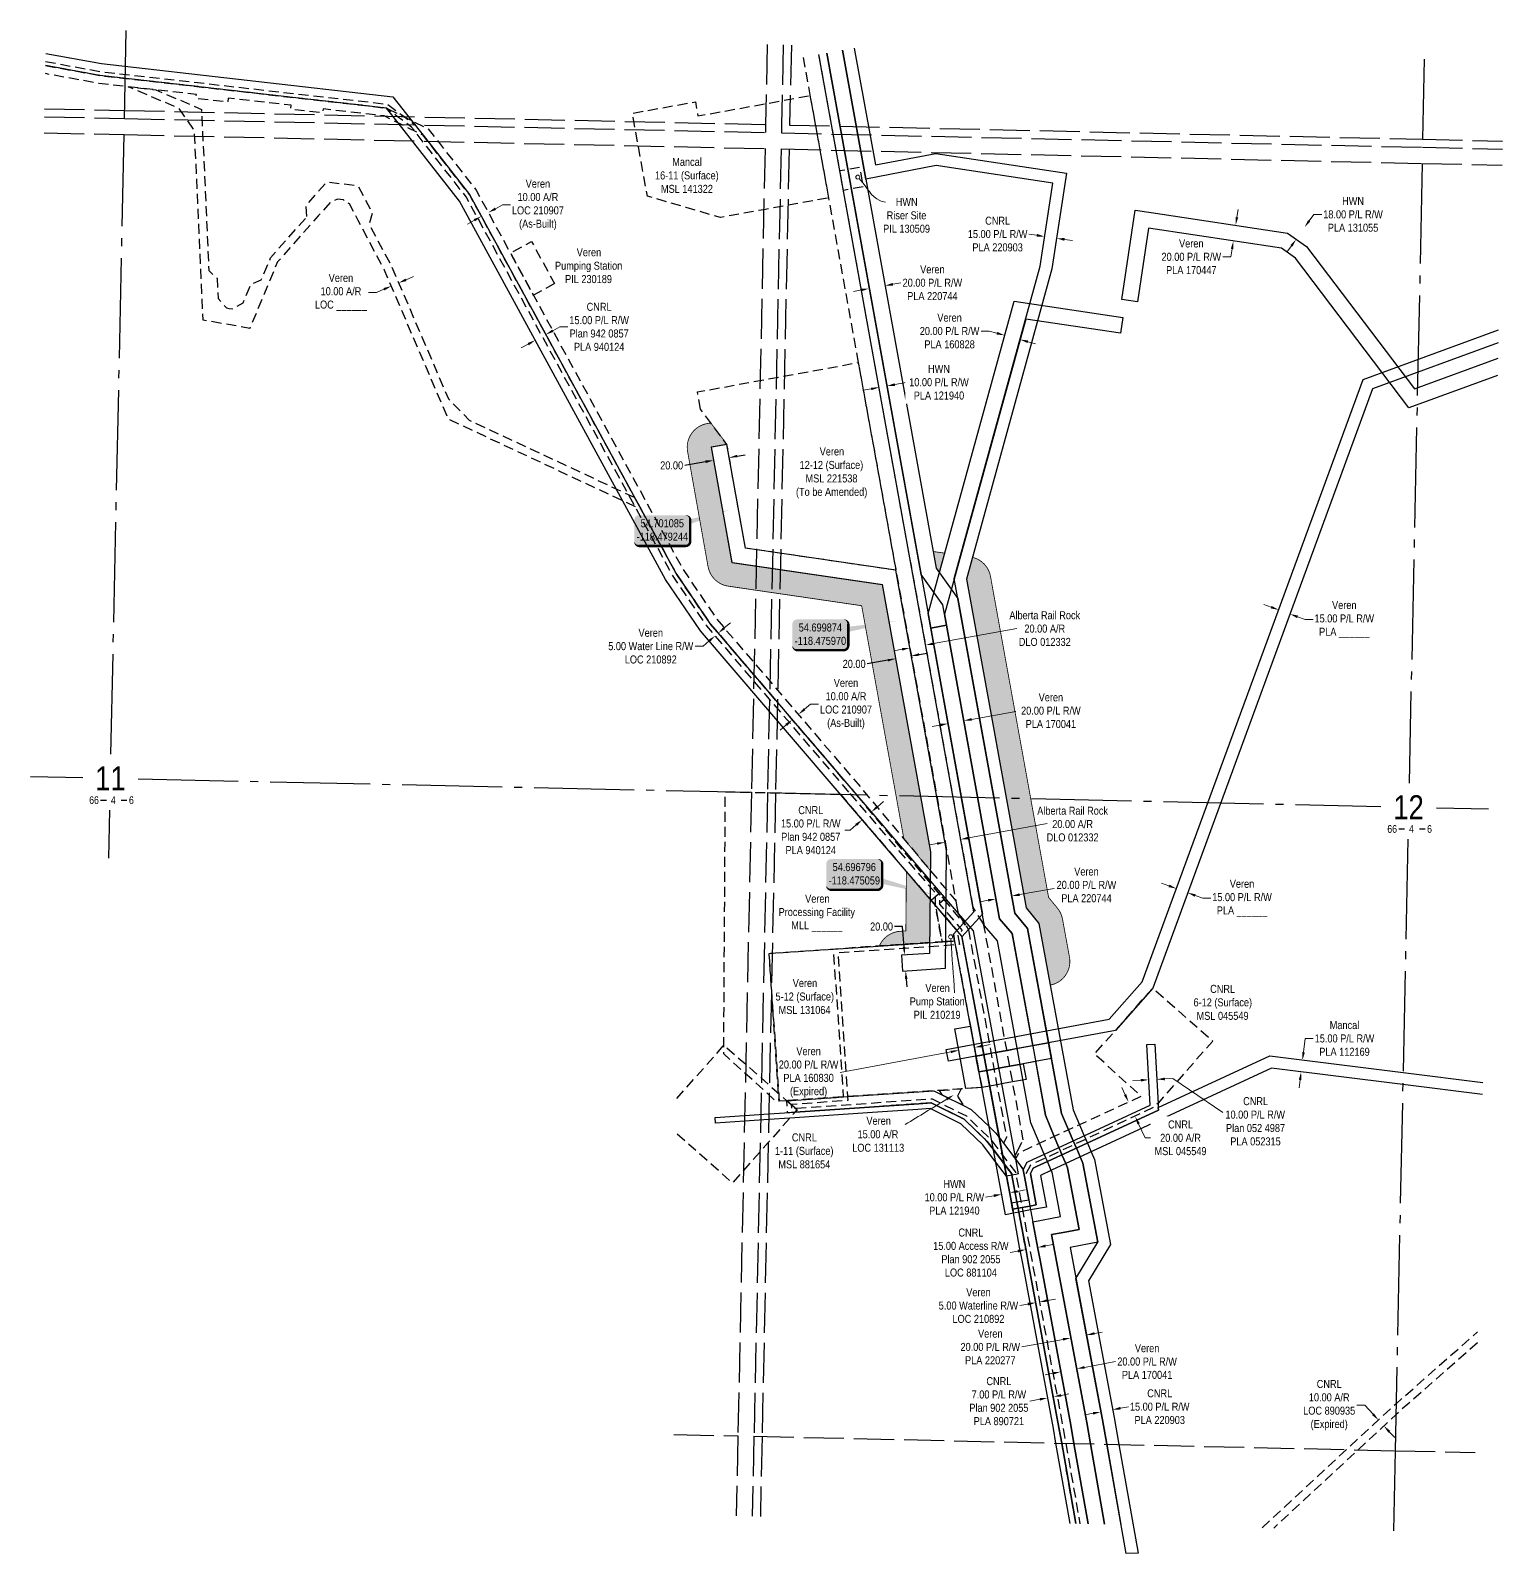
# Model space of a CAD drawing. Extents: x 403018 to 417191, y 6033193 to 6042673.
# Drawn here: x 415351 to 417191, y 6033498 to 6035400 of the extents above; entities that cross this region are included whole.
import ezdxf
from ezdxf.enums import TextEntityAlignment as Align

# ---------------------------------------------------------------- set-up
doc = ezdxf.new("R2010")
doc.units = 0
doc.header["$LTSCALE"] = 5
for name, pattern in [('foc-ACCESSROAD', [3.75, 2.5, -1.25]), ('foc-QUARTERLINE', [33, 25, -3, 2, -3]), ('foc-TIELINE', [1.875, 1.25, -0.625]), ('foc-UNSURVEYED', [12.5, 10, -2.5])]:
    doc.linetypes.add(name, pattern=pattern)
for name, color, linetype in [('10', 1, 'Continuous'), ('9', 3, 'Continuous'), ('C-AR', 13, 'foc-ACCESSROAD'), ('C-RW', 13, 'Continuous'), ('C-WS', 13, 'foc-ACCESSROAD'), ('DETAIL-T', 7, 'Continuous'), ('F-AR', 190, 'foc-ACCESSROAD'), ('F-RW', 190, 'Continuous'), ('F-WS', 190, 'foc-ACCESSROAD'), ('L-QSEC', 8, 'foc-QUARTERLINE'), ('L-SECLBL', 7, 'Continuous'), ('L-USEC', 7, 'foc-UNSURVEYED'), ('P-PROPOSED', 10, 'Continuous'), ('P-TXT', 4, 'Continuous')]:
    doc.layers.add(name, color=color, linetype=linetype)
for name, color, linetype, lineweight in [('C-AR-T', 13, 'Continuous', 9), ('C-RW-T', 13, 'Continuous', 9), ('C-WS-T', 13, 'Continuous', 9), ('F-AR-T', 190, 'Continuous', 9), ('F-RW-T', 190, 'Continuous', 9), ('F-WS-T', 190, 'Continuous', 9)]:
    doc.layers.add(name, color=color, linetype=linetype, lineweight=lineweight)
doc.layers.add('P-BUFFER-FNC-H', color=7, linetype='foc-TIELINE', true_color=0xb8b800, transparency=0.6)
doc.layers.add('P-BUFFER-YELLOW', color=7, linetype='foc-TIELINE', true_color=0xffcf3d)
doc.styles.add('80', font='ARIALN.TTF', dxfattribs={"height": 10})
doc.styles.add('80CG', font='ARIALN.TTF', dxfattribs={"height": 10})
doc.styles.add('80L', font='ARIALN.TTF', dxfattribs={"height": 10})
doc.styles.add('SIMPLEX', font='ARIALN.TTF')

# ---------------------------------------------------------------- blocks, each defined once
blk = doc.blocks.new('L-SECLBL')
at = {"layer": '9', "color": 7}
for p, q in [((-5.1, -27.8), (-12.3, -27.8)), ((20.7, -27.8), (13.5, -27.8))]:
    blk.add_line(p, q, dxfattribs=at)
at = {"layer": '10', "color": 2, "style": 'SIMPLEX'}
blk.add_attdef('SEC', text='', height=30, dxfattribs=at).set_placement((0, 0), align=Align.MIDDLE)
at = {"layer": '10', "color": 5, "style": '80L'}
blk.add_attdef('TWP', text='', height=9.5, dxfattribs=at).set_placement((-14.4, -27.4), align=Align.MIDDLE_RIGHT)
blk.add_attdef('RGE', text='', height=9.5, dxfattribs=at).set_placement((3.6, -27.4), align=Align.MIDDLE_CENTER)
blk.add_attdef('MER', text='', height=9.5, dxfattribs=at).set_placement((23.2, -27.4), align=Align.MIDDLE_LEFT)
blk = doc.blocks.new('_DotBlank')
at = {"color": 0, "linetype": 'ByBlock', "lineweight": -2}
blk.add_line((-0.5, 0), (-1, 0), dxfattribs=at)
blk.add_circle((0, 0), 0.5, dxfattribs=at)
blk = doc.blocks.new('*U475')
h = blk.add_hatch(color=254)
edge = h.paths.add_edge_path()
edge.add_line((-29, -20), (29, -20))
edge.add_arc((29, -14), 6, 270, 360)
edge.add_line((35, -14), (35, 12.5))
edge.add_arc((29, 12.5), 6, 0, 90)
edge.add_line((29, 18.5), (-29, 18.5))
edge.add_arc((-29, 12.5), 6, 90, 180)
edge.add_line((-35, 12.5), (-35, -14))
edge.add_arc((-29, -14), 6, 180, 270)
at = {"color": 1, "flags": 128}
blk.add_lwpolyline([(-29, -20, 3, 3, 0), (29, -20, 3, 3, 0.414214), (35, -14, 3, 3, 0), (35, 12.5, 3, 0, 0.414214), (29, 18.5, 0, 0, 0), (-29, 18.5, 0, 0, 0.414214), (-35, 12.5, 0, 0, 0), (-35, -14, 0, 3, 0.414214)], format="xyseb", close=True, dxfattribs=at)
blk.add_lwpolyline([(85.1, 25.6, 0, 10, 0), (0, 0, 5, 5, 0)], format="xyseb", dxfattribs=at)
at = {"color": 1, "style": '80'}
blk.add_attdef('ENTER_TEXT_001', (-36, -5), '', height=10, dxfattribs=at)
blk = doc.blocks.new('*U476')
h = blk.add_hatch(color=254)
edge = h.paths.add_edge_path()
edge.add_line((-29, -20), (29, -20))
edge.add_arc((29, -14), 6, 270, 360)
edge.add_line((35, -14), (35, 12.5))
edge.add_arc((29, 12.5), 6, 0, 90)
edge.add_line((29, 18.5), (-29, 18.5))
edge.add_arc((-29, 12.5), 6, 90, 180)
edge.add_line((-35, 12.5), (-35, -14))
edge.add_arc((-29, -14), 6, 180, 270)
at = {"color": 1, "flags": 128}
blk.add_lwpolyline([(-29, -20, 3, 3, 0), (29, -20, 3, 3, 0.414214), (35, -14, 3, 3, 0), (35, 12.5, 3, 0, 0.414214), (29, 18.5, 0, 0, 0), (-29, 18.5, 0, 0, 0.414214), (-35, 12.5, 0, 0, 0), (-35, -14, 0, 3, 0.414214)], format="xyseb", close=True, dxfattribs=at)
blk.add_lwpolyline([(95.7, 16.7, 0, 10, 0), (0, 0, 5, 5, 0)], format="xyseb", dxfattribs=at)
at = {"color": 1, "style": '80'}
blk.add_attdef('ENTER_TEXT_001', (-36, -5), '', height=10, dxfattribs=at)
blk = doc.blocks.new('*U477')
h = blk.add_hatch(color=254)
edge = h.paths.add_edge_path()
edge.add_line((-29, -20), (29, -20))
edge.add_arc((29, -14), 6, 270, 360)
edge.add_line((35, -14), (35, 12.5))
edge.add_arc((29, 12.5), 6, 0, 90)
edge.add_line((29, 18.5), (-29, 18.5))
edge.add_arc((-29, 12.5), 6, 90, 180)
edge.add_line((-35, 12.5), (-35, -14))
edge.add_arc((-29, -14), 6, 180, 270)
at = {"color": 1, "flags": 128}
blk.add_lwpolyline([(-29, -20, 3, 3, 0), (29, -20, 3, 3, 0.414214), (35, -14, 3, 3, 0), (35, 12.5, 3, 0, 0.414214), (29, 18.5, 0, 0, 0), (-29, 18.5, 0, 0, 0.414214), (-35, 12.5, 0, 0, 0), (-35, -14, 0, 3, 0.414214)], format="xyseb", close=True, dxfattribs=at)
blk.add_lwpolyline([(104.9, -27.6, 0, 10, 0), (0, 0, 5, 5, 0)], format="xyseb", dxfattribs=at)
at = {"color": 1, "style": '80'}
blk.add_attdef('ENTER_TEXT_001', (-36, -5), '', height=10, dxfattribs=at)

msp = doc.modelspace()

# ---------------------------------------------------------------- hatches: boundary and pattern name
at = {"layer": 'P-BUFFER-FNC-H'}
h = msp.add_hatch(color=256, dxfattribs=at)
h.dxf.hatch_style = 1
h.paths.add_polyline_path([(416493.672, 6034747.341), (416479.187, 6034749.462), (416482.933, 6034728.766), (416487.003, 6034723.096)])
h = msp.add_hatch(color=256, dxfattribs=at)
h.dxf.hatch_style = 1
edge = h.paths.add_edge_path()
edge.add_line((416601.102, 6034440.775), (416550.867, 6034718.311))
edge.add_arc((416521.347, 6034712.968), 30, 10.259658, 76.176921)
edge.add_line((416528.515, 6034742.099), (416521.012, 6034714.819))
edge.add_line((416521.012, 6034714.819), (416570.49, 6034441.463))
edge.add_line((416570.49, 6034441.463), (416595.318, 6034304.293))
edge.add_line((416595.318, 6034304.293), (416611.324, 6034284.815))
edge.add_line((416611.324, 6034284.815), (416620.051, 6034237.198))
edge.add_line((416620.051, 6034237.198), (416625.459, 6034207.689))
edge.add_arc((416620.051, 6034237.198), 30, 280.385506, 370.385506)
edge.add_line((416649.559, 6034242.606), (416640.832, 6034290.223))
edge.add_arc((416611.324, 6034284.815), 30, 10.385506, 39.410471)
edge.add_line((416634.502, 6034303.861), (416623.449, 6034317.312))
edge.add_line((416623.449, 6034317.312), (416601.102, 6034440.775))
h = msp.add_hatch(color=256, dxfattribs=at)
h.dxf.hatch_style = 1
edge = h.paths.add_edge_path()
edge.add_line((416475.427, 6034315.084), (416445.76, 6034349.737))
edge.add_line((416445.76, 6034349.737), (416445.068, 6034275.402))
edge.add_line((416445.068, 6034275.402), (416437.64, 6034274.898))
edge.add_arc((416439.673, 6034244.979), 29.988, 93.887408, 157.373545)
edge.add_line((416411.993, 6034256.516), (416474.921, 6034260.774))
edge.add_line((416474.921, 6034260.774), (416475.427, 6034315.084))

# ---------------------------------------------------------------- linework, layer by layer
at = {"layer": '9', "color": 255}
for p, q in [((415446.093, 6034438.333), (415438.889, 6034438.333)), ((415471.869, 6034438.333), (415464.665, 6034438.333)), ((417068.158, 6034402.332), (417060.954, 6034402.332)), ((417093.934, 6034402.332), (417086.73, 6034402.332))]:
    msp.add_line(p, q, dxfattribs=at)
at = {"layer": 'C-AR', "color": 255, "flags": 128}
for points in [[(415370.103, 6035356.538), (415437.962, 6035344.148), (415796.198, 6035303.392), (415848.286, 6035277.386), (415908.245, 6035200.794), (416166.311, 6034727.599), (416208.313, 6034665.521), (416253.941, 6034612.222), (416385.468, 6034458.592), (416501.098, 6034320.409), (416507.421, 6034312.853), (416510.463, 6034297.218), (416519.73, 6034282.567), (416377.838, 6034452.134), (416246.347, 6034605.721), (416200.351, 6034659.451), (416157.764, 6034722.393), (415899.865, 6035195.283), (415841.814, 6035269.443), (415793.152, 6035293.678), (415716.843, 6035302.36), (415716.276, 6035297.373), (415676.548, 6035301.89), (415677.115, 6035306.88), (415598.368, 6035315.838), (415597.8, 6035310.843), (415558.073, 6035315.359), (415558.641, 6035320.358), (415436.498, 6035334.254), (415369.888, 6035346.416)], [(416374.023, 6034448.905), (416196.378, 6034656.404), (416153.491, 6034719.79), (415895.675, 6035192.527), (415827.476, 6035279.65), (415809.419, 6035292.983), (415796.198, 6035303.392), (415437.962, 6035344.148), (415370.103, 6035356.538)], [(415370.211, 6035361.599), (415438.694, 6035349.095), (415797.107, 6035308.303), (415818.086, 6035292.793), (415820.454, 6035291.048), (415831.003, 6035283.253), (415841.814, 6035269.443), (415899.865, 6035195.283), (416157.764, 6034722.393), (416200.359, 6034659.44), (416377.838, 6034452.134), (416487.31, 6034321.31), (416487.275, 6034308.93), (416515.523, 6034275.934), (416511.453, 6034271.388), (416509.835, 6034269.58), (416511.936, 6034258.279), (416506.908, 6034257.936), (416360.131, 6034247.962), (416372.335, 6034068.441), (416372.673, 6034063.458), (416301.67, 6034058.604), (416302.022, 6034053.659), (416306.868, 6034053.988), (416477.908, 6034065.587), (416520.77, 6034044.216), (416550.095, 6034016.156), (416552.431, 6034013.081), (416565.891, 6033995.363), (416582.047, 6033974.098), (416582.569, 6033971.295), (416588.819, 6033937.719), (416590.282, 6033929.859), (416591.199, 6033924.933), (416641.282, 6033655.92), (416644.921, 6033635.244), (416662.604, 6033534.833)], [(416657.509, 6033534.948), (416639.826, 6033635.359), (416636.364, 6033655.027), (416597.982, 6033861.193), (416595.237, 6033875.939), (416586.287, 6033924.018), (416585.37, 6033928.944), (416583.906, 6033936.804), (416577.656, 6033970.382), (416577.351, 6033972.017), (416567.926, 6033984.423), (416554.457, 6034002.151), (416546.356, 6034012.816), (416517.864, 6034040.079), (416476.895, 6034060.508), (416461.388, 6034059.456), (416306.67, 6034048.963), (416297.375, 6034048.333), (416296.355, 6034063.29), (416367.348, 6034068.104), (416354.805, 6034252.607), (416490.388, 6034261.82), (416500.977, 6034262.54), (416505.993, 6034262.88), (416504.458, 6034271.155), (416508.871, 6034276.019), (416482.277, 6034307.082), (416482.321, 6034322.402), (416374.023, 6034448.905)]]:
    msp.add_lwpolyline(points, dxfattribs=at)
for points in [[(415696.711, 6035167.83), (415695.84, 6035181.939), (415721.696, 6035211.198), (415740.941, 6035208.92), (415760.183, 6035206.642), (415778.499, 6035172.161), (415774.36, 6035158.644), (415802.272, 6035106.097), (415873.397, 6034940.369), (415899.394, 6034913.536), (416106.209, 6034816.926), (416114.277, 6034802.124), (415873.598, 6034914.554), (415793.25, 6035101.774), (415760.843, 6035162.782), (415749.783, 6035183.605), (415742.475, 6035188.606), (415734.707, 6035189.526), (415726.434, 6035186.368), (415710.821, 6035168.701), (415659.956, 6035111.142), (415625.223, 6035028.209), (415566.903, 6035038.56), (415556.235, 6035275.114), (415536.945, 6035302.93), (415473.315, 6035330.072), (415508.058, 6035326.119), (415565.037, 6035301.814), (415574.125, 6035100.296), (415584.561, 6035090.761), (415585.704, 6035065.434), (415595.996, 6035053.701), (415599.557, 6035053.069), (415603.122, 6035052.436), (415616.825, 6035059.909), (415626.62, 6035083.297), (415639.702, 6035088.656), (415651.373, 6035116.525)], [(416476.565, 6034313.758), (416486.45, 6034322.25), (416492.951, 6034314.657), (416483.065, 6034306.165)]]:
    msp.add_lwpolyline(points, close=True, dxfattribs=at)
at = {"layer": 'C-AR', "color": 255}
msp.add_lwpolyline([(416516.941, 6034057.291), (416490.919, 6034070.268), (416487.128, 6034076.229), (416514.122, 6034078.06), (416509.52, 6034068.964), (416516.941, 6034057.291)], close=True, dxfattribs=at)
at = {"layer": 'C-AR-T', "color": 255}
for p, q in [((415932.248, 6035177.662), (415941.045, 6035182.459)), ((415941.045, 6035182.459), (415951.041, 6035182.459)), ((415905.92, 6035163.305), (415897.144, 6035158.519)), ((415820.525, 6035088.913), (415829.71, 6035092.855)), ((415783.782, 6035073.144), (415773.786, 6035073.144)), ((415792.967, 6035077.087), (415783.782, 6035073.144)), ((416218.264, 6034653.898), (416225.857, 6034660.398)), ((416191.686, 6034631.144), (416181.69, 6034631.144)), ((416199.279, 6034637.645), (416191.686, 6034631.144)), ((416318.411, 6034552.29), (416326.022, 6034558.804)), ((416326.022, 6034558.804), (416336.018, 6034558.804)), ((416295.627, 6034532.792), (416288.032, 6034526.293))]:
    msp.add_line(p, q, dxfattribs=at)
at = {"layer": 'C-AR-T', "color": 255, "start_tangent": (-0.85437055, -0.51966427), "end_tangent": (-0.85437055, -0.51966427)}
msp.add_spline([(416496.312, 6034065.19), (416444.213, 6034033.501)], degree=3, dxfattribs=at)
at = {"layer": 'C-AR-T', "color": 255}
for points in [[(415931.45, 6035179.124), (415933.046, 6035176.199), (415923.472, 6035172.876)], [(415905.123, 6035164.767), (415906.718, 6035161.842), (415914.696, 6035168.09)], [(415792.31, 6035078.617), (415793.624, 6035075.556), (415802.153, 6035081.029)], [(415819.868, 6035090.444), (415821.182, 6035087.382), (415811.339, 6035084.971)], [(416198.196, 6034638.91), (416200.363, 6034636.379), (416206.873, 6034644.145)], [(416217.18, 6034655.163), (416219.347, 6034652.632), (416210.671, 6034647.397)], [(416317.328, 6034553.556), (416319.494, 6034551.024), (416310.816, 6034545.791)], [(416294.544, 6034534.058), (416296.71, 6034531.527), (416303.222, 6034539.292)], [(416495.446, 6034066.613), (416504.852, 6034070.384), (416497.177, 6034063.766)]]:
    msp.add_solid(points, dxfattribs=at)
at = {"layer": 'C-RW', "color": 255}
for points in [[(416365.837, 6035375.693), (416482.933, 6034728.766), (416510.1, 6034690.923), (416581.259, 6034297.786), (416597.275, 6034278.294), (416627.003, 6034116.087), (416606.657, 6034112.324), (416591.685, 6034109.552), (416587.034, 6034108.689), (416577.218, 6034106.873), (416561.03, 6034103.875), (416557.554, 6034103.231), (416546.219, 6034101.131), (416536.384, 6034099.31), (416532.725, 6034118.966), (416542.565, 6034120.78), (416553.955, 6034122.886), (416557.37, 6034123.517), (416573.62, 6034126.521), (416583.421, 6034128.333), (416603.746, 6034132.089), (416578.124, 6034271.995), (416562.253, 6034290.543), (416491.229, 6034682.931), (416464.053, 6034720.826), (416346.165, 6035372.132)], [(417184.564, 6034969.522), (417073.425, 6034928.776), (416931.87, 6035116.043), (416914.588, 6035128.28), (416748.475, 6035153.224), (416734.679, 6035061.361), (416714.986, 6035064.318), (416731.743, 6035175.882), (416751.433, 6035172.92), (416922.035, 6035147.255), (416945.712, 6035130.481), (417080.468, 6034952.662), (417185.013, 6034990.988)], [(417185.416, 6035010.291), (417028.323, 6034952.698), (416753.615, 6034203.962), (416707.008, 6034151.17), (416498.348, 6034112.613), (416495.624, 6034127.358), (416699.193, 6034164.974), (416740.509, 6034211.773), (417016.639, 6034964.384), (417185.753, 6035026.384)], [(416672.786, 6033534.652), (416655.111, 6033635.014), (416651.1, 6033657.801), (416612.726, 6033863.929), (416609.981, 6033878.674), (416603.77, 6033912.036), (416638.169, 6033918.429), (416627.847, 6033973.974), (416626.871, 6033976.275), (416622.118, 6033987.283), (416620.091, 6033991.887), (416618.109, 6033996.448), (416612.14, 6034010.228), (416601.179, 6034035.457), (416559.432, 6034263.09), (416543.545, 6034281.657), (416476.207, 6034653.683), (416495.879, 6034657.243), (416562.253, 6034290.543), (416578.124, 6034271.995), (416619.68, 6034045.406), (416630.227, 6034018.624), (416636.184, 6034004.832), (416638.159, 6034000.259), (416640.149, 6033995.654), (416644.908, 6033984.636), (416647.173, 6033979.393), (416661.492, 6033902.428), (416641.816, 6033898.771), (416627.084, 6033896.029), (416671.027, 6033661.098), (416675.711, 6033634.551), (416693.428, 6033534.188)], [(416693.428, 6033534.188), (416675.712, 6033634.551), (416671.027, 6033661.098), (416627.084, 6033896.029), (416641.816, 6033898.77), (416661.492, 6033902.428), (416647.173, 6033979.393), (416644.907, 6033984.637), (416640.149, 6033995.654), (416638.159, 6034000.259), (416636.184, 6034004.832), (416630.227, 6034018.624), (416619.634, 6034045.399), (416607.345, 6034112.451), (416591.684, 6034109.554), (416587.032, 6034108.69), (416577.217, 6034106.874), (416561.029, 6034103.876), (416557.554, 6034103.232), (416546.219, 6034101.132), (416536.384, 6034099.31), (416532.726, 6034118.966), (416542.564, 6034120.783), (416553.955, 6034122.888), (416557.369, 6034123.519), (416573.62, 6034126.521), (416583.421, 6034128.333), (416603.746, 6034132.089), (416623.405, 6034135.722), (416639.603, 6034047.338), (416648.358, 6034027.012), (416654.299, 6034013.22), (416656.272, 6034008.639), (416658.254, 6034004.037), (416658.599, 6034003.235), (416663.04, 6033993.031), (416663.387, 6033992.234), (416666.41, 6033985.287), (416684.833, 6033886.45), (416650.398, 6033880.036), (416690.699, 6033664.66), (416696.094, 6033634.093), (416713.81, 6033533.729)]]:
    msp.add_lwpolyline(points, dxfattribs=at)
for points in [[(416716.157, 6035041.774), (416713.181, 6035022.006), (416594.847, 6035039.822), (416493.397, 6034670.955), (416495.879, 6034657.243), (416476.207, 6034653.683), (416472.915, 6034671.87), (416580.277, 6035062.233), (416716.157, 6035041.774)], [(416525.73, 6034156.521), (416536.386, 6034099.312), (416546.22, 6034101.131), (416557.554, 6034103.232), (416561.029, 6034103.876), (416577.218, 6034106.874), (416587.05, 6034108.695), (416591.684, 6034109.554), (416595.367, 6034089.905), (416590.648, 6034089.045), (416580.811, 6034087.252), (416564.675, 6034084.311), (416561.137, 6034083.667), (416549.851, 6034081.608), (416540.012, 6034079.817), (416519.924, 6034078.454), (416506.137, 6034152.892), (416525.73, 6034156.521)]]:
    msp.add_lwpolyline(points, close=True, dxfattribs=at)
at = {"layer": 'C-RW-T', "color": 255}
for p, q in [((416858.726, 6035166.997), (416860.21, 6035176.882)), ((416852.788, 6035127.453), (416851.302, 6035117.556)), ((416851.302, 6035117.556), (416841.306, 6035117.556)), ((416428.907, 6035083.371), (416438.742, 6035085.156)), ((416389.546, 6035076.225), (416379.711, 6035074.439)), ((416549.224, 6035024.818), (416539.228, 6035024.818)), ((416558.888, 6035022.16), (416549.224, 6035024.818)), ((416597.44, 6035011.557), (416607.078, 6035008.906)), ((416901.622, 6034679.916), (416892.238, 6034683.359)), ((416934.467, 6034667.866), (416943.876, 6034664.413)), ((416943.876, 6034664.413), (416953.872, 6034664.413)), ((416527.308, 6034539.729), (416582.367, 6034549.711)), ((416487.98, 6034532.599), (416478.144, 6034530.816)), ((416587.253, 6034320.794), (416630.401, 6034328.61)), ((416773.859, 6034331.69), (416764.475, 6034335.133)), ((416806.704, 6034319.64), (416816.088, 6034316.197)), ((416547.913, 6034313.667), (416538.077, 6034311.886)), ((416816.088, 6034316.197), (416826.084, 6034316.197)), ((416540.541, 6034131.6), (416550.369, 6034133.424)), ((416501.263, 6034124.307), (416363.077, 6034098.651)), ((416597.508, 6033809.123), (416587.652, 6033807.288)), ((416622.076, 6033813.696), (416631.903, 6033815.526)), ((416680.772, 6033772.472), (416690.599, 6033774.302)), ((416641.465, 6033765.15), (416590.106, 6033755.584)), ((416668.283, 6033730.136), (416707.022, 6033737.382)), ((416628.834, 6033722.757), (416619.009, 6033720.919))]:
    msp.add_line(p, q, dxfattribs=at)
for points in [[(416857.078, 6035167.244), (416860.373, 6035166.75), (416857.241, 6035157.112)], [(416851.141, 6035127.7), (416854.436, 6035127.205), (416854.272, 6035137.338)], [(416428.609, 6035085.01), (416429.204, 6035081.731), (416419.072, 6035081.585)], [(416389.249, 6035077.864), (416389.844, 6035074.586), (416399.381, 6035078.01)], [(416559.33, 6035023.766), (416558.447, 6035020.554), (416568.526, 6035019.509)], [(416597.882, 6035013.163), (416596.999, 6035009.951), (416587.802, 6035014.208)], [(416902.196, 6034681.48), (416901.048, 6034678.352), (416911.006, 6034676.473)], [(416935.041, 6034669.43), (416933.893, 6034666.301), (416925.083, 6034671.309)], [(416487.683, 6034534.238), (416488.277, 6034530.959), (416497.816, 6034534.382)], [(416527.011, 6034541.368), (416527.605, 6034538.089), (416517.472, 6034537.946)], [(416586.956, 6034322.433), (416587.55, 6034319.154), (416577.417, 6034319.012)], [(416774.433, 6034333.254), (416773.285, 6034330.126), (416783.243, 6034328.247)], [(416807.278, 6034321.204), (416806.13, 6034318.076), (416797.32, 6034323.083)], [(416547.616, 6034315.307), (416548.21, 6034312.028), (416557.749, 6034315.449)], [(416540.236, 6034133.238), (416540.845, 6034129.962), (416530.713, 6034129.775)], [(416500.959, 6034125.945), (416501.567, 6034122.669), (416511.091, 6034126.132)], [(416597.203, 6033810.76), (416597.813, 6033807.485), (416607.335, 6033810.952)], [(416621.771, 6033815.334), (416622.381, 6033812.059), (416612.249, 6033811.867)], [(416641.16, 6033766.788), (416641.77, 6033763.512), (416651.292, 6033766.981)], [(416680.467, 6033774.109), (416681.077, 6033770.834), (416670.945, 6033770.641)], [(416667.977, 6033731.773), (416668.589, 6033728.498), (416658.458, 6033728.298)], [(416628.528, 6033724.395), (416629.141, 6033721.12), (416638.66, 6033724.595)]]:
    msp.add_solid(points, dxfattribs=at)
at = {"layer": 'C-WS', "color": 255, "flags": 128}
for points in [[(416006.091, 6035084.054), (415979.738, 6035069.689), (415951.003, 6035122.387), (415977.355, 6035136.752), (416006.091, 6035084.054)], [(416188.551, 6034927.142), (416184.599, 6034948.775), (416385.672, 6034985.5), (416432.65, 6034725.957), (416244.553, 6034753.688), (416221.566, 6034883.178)], [(416363.243, 6034446.122), (416481.893, 6034307.532), (416490.388, 6034261.82), (416274.119, 6034247.187), (416286.664, 6034062.649), (416283.022, 6034062.402), (416217.528, 6034121.804), (416219.541, 6034449.334)], [(416508.876, 6034276.013), (416504.458, 6034271.155), (416505.993, 6034262.88), (416500.977, 6034262.541), (416490.388, 6034261.821), (416481.893, 6034307.532), (416508.876, 6034276.013)], [(416296.355, 6034063.293), (416286.664, 6034062.649), (416285.998, 6034072.45), (416277.146, 6034202.662), (416274.119, 6034247.187), (416278.089, 6034247.453), (416354.805, 6034252.607), (416490.388, 6034261.821), (416500.977, 6034262.541), (416505.993, 6034262.88), (416506.909, 6034257.936), (416511.487, 6034233.245), (416525.734, 6034156.523), (416536.384, 6034099.307), (416540.01, 6034079.817), (416519.924, 6034078.454), (416514.122, 6034078.06), (416487.128, 6034076.229), (416479.94, 6034075.741), (416372.335, 6034068.441), (416367.348, 6034068.104), (416296.355, 6034063.293)]]:
    msp.add_lwpolyline(points, close=True, dxfattribs=at)
at = {"layer": 'C-WS-T', "color": 255}
msp.add_spline([(416501.459, 6034263.097), (416505.978, 6034198.121)], degree=3, dxfattribs=at)
at = {"layer": 'F-AR', "color": 255}
msp.add_lwpolyline([(416316.657, 6035366.791), (416510.192, 6034297.555), (416523.343, 6034276.889), (416570.877, 6034017.445), (416567.178, 6034010.193), (416580.56, 6033992.536), (416584.534, 6034000.208), (416591.764, 6034014.379), (416542.305, 6034284.33), (416529.165, 6034304.977), (416336.329, 6035370.352)], dxfattribs=at)
at = {"layer": 'F-AR', "color": 255, "linetype": 'Continuous', "flags": 128}
msp.add_lwpolyline([(416657.501, 6033534.996), (416639.827, 6033635.358), (416636.364, 6033655.027), (416597.982, 6033861.193), (416595.237, 6033875.939), (416586.287, 6033924.018), (416585.37, 6033928.944), (416583.906, 6033936.804), (416577.656, 6033970.382), (416577.351, 6033972.017), (416567.926, 6033984.424), (416554.455, 6034002.153), (416546.356, 6034012.816), (416517.864, 6034040.079), (416476.895, 6034060.508), (416461.388, 6034059.456), (416306.67, 6034048.963), (416309.251, 6034051.88), (416296.355, 6034063.289), (416367.348, 6034068.103), (416479.94, 6034075.741), (416490.918, 6034070.268), (416516.941, 6034057.291), (416526.589, 6034052.48), (416549.101, 6034030.936), (416557.58, 6034022.828), (416561.822, 6034017.242), (416568.803, 6034008.054), (416582.171, 6033990.411), (416591.443, 6033978.252), (416591.715, 6033976.752), (416593.257, 6033968.469), (416598.644, 6033939.547), (416600.112, 6033931.689), (416601.029, 6033926.765), (416609.981, 6033878.674), (416612.726, 6033863.928), (416651.1, 6033657.801), (416655.111, 6033635.014), (416672.785, 6033534.652)], dxfattribs=at)
at = {"layer": 'F-AR', "color": 255, "flags": 128}
for points in [[(416890.458, 6033529.757), (416995.761, 6033627.366), (417057.365, 6033684.472), (417057.665, 6033684.736), (417159.522, 6033774.551)], [(417159.231, 6033760.643), (417064.058, 6033677.041), (417057.375, 6033670.847), (417010.122, 6033627.044), (416904.818, 6033529.434)]]:
    msp.add_lwpolyline(points, dxfattribs=at)
at = {"layer": 'F-AR-T', "color": 255}
for p, q in [((416479.704, 6034634.358), (416583.673, 6034653.175)), ((416440.36, 6034627.236), (416430.524, 6034625.456)), ((416523.634, 6034391.66), (416621.86, 6034409.439)), ((416484.289, 6034384.539), (416474.453, 6034382.758)), ((416719.085, 6034070.748), (416714.884, 6034079.818)), ((416735.891, 6034034.461), (416744.033, 6034016.882)), ((416744.033, 6034016.882), (416754.029, 6034016.882)), ((416619.516, 6033881.786), (416629.346, 6033883.621)), ((416585.114, 6033875.366), (416575.284, 6033873.532)), ((417018.411, 6033682.89), (417008.415, 6033682.89)), ((417028.83, 6033671.65), (417018.411, 6033682.89)), ((417049.218, 6033649.656), (417056.014, 6033642.325))]:
    msp.add_line(p, q, dxfattribs=at)
for points in [[(416440.063, 6034628.876), (416440.657, 6034625.597), (416450.196, 6034629.017)], [(416479.408, 6034635.997), (416480.001, 6034632.718), (416469.868, 6034632.577)], [(416483.993, 6034386.178), (416484.586, 6034382.899), (416494.125, 6034386.319)], [(416523.337, 6034393.299), (416523.931, 6034390.021), (416513.798, 6034389.88)], [(416720.596, 6034071.448), (416717.573, 6034070.047), (416723.286, 6034061.677)], [(416737.403, 6034035.161), (416734.38, 6034033.761), (416731.69, 6034043.531)], [(416619.21, 6033883.425), (416619.821, 6033880.148), (416609.685, 6033879.952)], [(416584.808, 6033877.005), (416585.42, 6033873.728), (416594.945, 6033877.201)], [(417030.052, 6033672.783), (417027.608, 6033670.518), (417035.625, 6033664.32)], [(417050.44, 6033650.788), (417047.997, 6033648.523), (417042.423, 6033656.987)]]:
    msp.add_solid(points, dxfattribs=at)
at = {"layer": 'F-RW', "color": 255}
for points in [[(415370.426, 6035371.721), (415440.159, 6035358.989), (415804.133, 6035317.58), (415827.455, 6035287.787), (415841.814, 6035269.443), (415899.865, 6035195.283), (416157.764, 6034722.393), (416200.359, 6034659.44), (416510.463, 6034297.218), (416529.054, 6034275.499), (416582.171, 6033990.411), (416585.517, 6033971.843), (416582.569, 6033971.295), (416577.656, 6033970.382), (416570.776, 6033969.105), (416567.926, 6033984.424), (416565.891, 6033995.364), (416561.822, 6034017.242), (416515.023, 6034268.833), (416188.416, 6034650.334), (416144.944, 6034714.584), (415887.295, 6035187.016), (415810.606, 6035284.985), (415796.198, 6035303.392), (415437.962, 6035344.148), (415370.103, 6035356.538)], [(416346.165, 6035372.132), (416540.885, 6034296.353), (416515.197, 6034268.097), (416579.407, 6033922.732), (416569.576, 6033920.892), (416504.458, 6034271.155), (416530.17, 6034299.426), (416336.329, 6035370.352)], [(416380.591, 6035378.363), (416407.021, 6035232.348), (416482.728, 6035246.712), (416645.671, 6035222.195), (416627.692, 6035102.703), (416521.012, 6034714.819), (416595.318, 6034304.293), (416611.324, 6034284.815), (416654.038, 6034051.752), (416661.998, 6034033.323), (416667.951, 6034019.541), (416669.931, 6034014.958), (416671.916, 6034010.362), (416676.676, 6033999.342), (416680.839, 6033989.705), (416700.615, 6033883.594), (416673.431, 6033838.442), (416705.453, 6033667.332), (416711.379, 6033633.75), (416735.362, 6033497.89), (416720.199, 6033497.538), (416696.094, 6033634.093), (416690.699, 6033664.66), (416657.647, 6033841.295), (416684.833, 6033886.45), (416666.41, 6033985.287), (416663.398, 6033992.247), (416663.056, 6033993.038), (416658.629, 6034003.274), (416658.269, 6034004.057), (416656.306, 6034008.655), (416654.314, 6034013.24), (416648.378, 6034027.025), (416639.601, 6034047.351), (416597.275, 6034278.294), (416581.259, 6034297.786), (416505.65, 6034715.506), (416612.998, 6035105.817), (416628.613, 6035209.599), (416483.018, 6035231.505), (416394.96, 6035214.798), (416365.837, 6035375.693)], [(417165.713, 6034070.952), (417065.991, 6034083.354), (416902.148, 6034103.729), (416626.924, 6033976.311), (416613.308, 6033970.009), (416620.683, 6033930.426), (416601.029, 6033926.765), (416586.287, 6033924.018), (416579.407, 6033922.732), (416578.492, 6033927.65), (416585.37, 6033928.944), (416600.112, 6033931.689), (416607.97, 6033933.152), (416600.675, 6033972.321), (416604.106, 6033978.966), (416608.529, 6033981.013), (416622.143, 6033987.317), (416760.693, 6034051.468), (416760.522, 6034054.684), (416899.741, 6034119.138), (417066.306, 6034098.424), (417166.028, 6034086.023)], [(416650.366, 6033535.156), (416632.692, 6033635.518), (416629.477, 6033653.779), (416591.1, 6033859.918), (416588.355, 6033874.663), (416587.304, 6033880.311), (416579.407, 6033922.731), (416578.492, 6033927.645), (416577.026, 6033935.523), (416574.826, 6033947.343), (416570.776, 6033969.105), (416557.304, 6033986.836), (416541.118, 6034008.142), (416513.792, 6034034.288), (416475.472, 6034053.396), (416459.967, 6034052.344), (416403.507, 6034048.515), (416300.068, 6034041.5), (416273.714, 6034039.712), (416243.501, 6034037.663), (416207.271, 6034035.205), (416206.796, 6034042.189), (416243.649, 6034044.689), (416273.862, 6034046.738), (416306.67, 6034048.963), (416461.388, 6034059.456), (416476.895, 6034060.508), (416517.864, 6034040.079), (416546.356, 6034012.816), (416554.455, 6034002.153), (416567.926, 6033984.424), (416577.351, 6033972.017), (416577.656, 6033970.382), (416583.906, 6033936.804), (416585.37, 6033928.944), (416586.287, 6033924.018), (416595.237, 6033875.939), (416597.982, 6033861.193), (416636.364, 6033655.027), (416639.827, 6033635.358), (416657.501, 6033534.996)]]:
    msp.add_lwpolyline(points, dxfattribs=at)
msp.add_lwpolyline([(416585.37, 6033928.944), (416578.492, 6033927.645), (416577.026, 6033935.523), (416583.906, 6033936.804), (416598.644, 6033939.547), (416593.257, 6033968.469), (416591.715, 6033976.752), (416596.798, 6033986.596), (416604.546, 6033990.183), (416618.161, 6033996.487), (416750.358, 6034057.699), (416746.4, 6034133.436), (416756.383, 6034133.959), (416760.251, 6034059.938), (416760.523, 6034054.684), (416760.693, 6034051.468), (416622.143, 6033987.317), (416608.529, 6033981.013), (416604.106, 6033978.966), (416600.675, 6033972.321), (416607.97, 6033933.152), (416600.112, 6033931.689), (416585.37, 6033928.944)], close=True, dxfattribs=at)
at = {"layer": 'F-RW-T', "color": 255}
for p, q in [((416949.037, 6035162.426), (416954.815, 6035170.583)), ((416954.815, 6035170.583), (416964.811, 6035170.583)), ((416608.711, 6035144.51), (416598.826, 6035145.997)), ((416643.308, 6035139.304), (416653.192, 6035137.817)), ((416927.079, 6035131.431), (416921.301, 6035123.275)), ((416003.974, 6035025.264), (416012.772, 6035030.062)), ((416012.772, 6035030.062), (416022.768, 6035030.062)), ((415973.259, 6035008.513), (415964.483, 6035003.727)), ((416401.78, 6034952.625), (416391.944, 6034950.845)), ((416431.289, 6034957.966), (416447.425, 6034960.886)), ((416409.521, 6034430.521), (416417.113, 6034437.023)), ((416375.34, 6034401.244), (416365.344, 6034401.244)), ((416382.95, 6034407.762), (416375.34, 6034401.244)), ((416942.014, 6034123.954), (416944.131, 6034141.039)), ((416944.131, 6034141.039), (416954.127, 6034141.039)), ((416768.666, 6034090.457), (416778.648, 6034090.983)), ((416778.648, 6034090.983), (416841.235, 6034048.584)), ((416738.719, 6034088.88), (416728.737, 6034088.354)), ((416937.712, 6034089.233), (416936.482, 6034079.313)), ((416555.016, 6033944.505), (416544.791, 6033942.602)), ((416584.5, 6033949.99), (416594.328, 6033951.818)), ((416639.07, 6033695.161), (416648.897, 6033696.995)), ((416612.538, 6033690.21), (416600.085, 6033687.886)), ((416679.022, 6033672.719), (416669.196, 6033670.88)), ((416713.41, 6033679.154), (416723.235, 6033680.993))]:
    msp.add_line(p, q, dxfattribs=at)
for points in [[(416947.677, 6035163.389), (416950.396, 6035161.463), (416943.258, 6035154.27)], [(416608.959, 6035146.157), (416608.463, 6035142.862), (416618.596, 6035143.023)], [(416643.555, 6035140.952), (416643.06, 6035137.657), (416633.423, 6035140.792)], [(416925.72, 6035132.395), (416928.438, 6035130.468), (416932.857, 6035139.588)], [(416003.176, 6035026.727), (416004.771, 6035023.801), (415995.198, 6035020.478)], [(415972.461, 6035009.976), (415974.056, 6035007.05), (415982.034, 6035013.299)], [(416401.484, 6034954.264), (416402.077, 6034950.986), (416411.617, 6034954.405)], [(416430.992, 6034959.605), (416431.586, 6034956.326), (416421.453, 6034956.185)], [(416381.866, 6034409.027), (416384.033, 6034406.496), (416390.542, 6034414.264)], [(416408.437, 6034431.786), (416410.605, 6034429.255), (416401.929, 6034424.018)], [(416940.361, 6034124.159), (416943.667, 6034123.749), (416940.785, 6034114.034)], [(416738.632, 6034090.543), (416738.807, 6034087.216), (416748.701, 6034089.405)], [(416768.578, 6034092.121), (416768.754, 6034088.794), (416758.684, 6034089.931)], [(416936.058, 6034089.438), (416939.365, 6034089.028), (416938.941, 6034099.153)], [(416554.711, 6033946.143), (416555.321, 6033942.867), (416564.843, 6033946.333)], [(416584.196, 6033951.628), (416584.805, 6033948.352), (416574.673, 6033948.162)], [(416612.232, 6033691.848), (416612.844, 6033688.572), (416622.364, 6033692.044)], [(416638.765, 6033696.799), (416639.376, 6033693.523), (416629.244, 6033693.327)], [(416678.715, 6033674.356), (416679.328, 6033671.081), (416688.847, 6033674.557)], [(416713.103, 6033680.792), (416713.716, 6033677.517), (416703.585, 6033677.316)]]:
    msp.add_solid(points, dxfattribs=at)
at = {"layer": 'F-WS', "color": 255, "flags": 128}
for points in [[(416325.311, 6035318.979), (416332.09, 6035281.524), (416337.574, 6035251.226), (416339.277, 6035241.818), (416341.948, 6035227.062), (416348.455, 6035191.114), (416297.774, 6035181.939), (416267.489, 6035176.456), (416213.283, 6035166.642), (416170.407, 6035179.191), (416122.132, 6035193.334), (416110.742, 6035256.221), (416105.257, 6035286.511), (416103.351, 6035297.039), (416182.038, 6035311.292), (416185.239, 6035293.62), (416270.282, 6035309.016), (416300.567, 6035314.499), (416325.311, 6035318.979)], [(416367.044, 6035200.654), (416362.594, 6035225.244), (416387.183, 6035229.7), (416391.634, 6035205.11), (416367.044, 6035200.654)], [(416600.74, 6033982.948), (416593.257, 6033968.469), (416591.715, 6033976.752), (416591.443, 6033978.252), (416582.171, 6033990.411), (416586.272, 6033998.289), (416598.557, 6034003.973), (416612.174, 6034010.272), (416739.092, 6034068.99), (416680.843, 6034121.534), (416753.615, 6034203.962), (416828.549, 6034137.806), (416760.226, 6034060.416), (416755.778, 6034055.378), (416620.143, 6033991.924), (416606.526, 6033985.625), (416600.74, 6033982.948)]]:
    msp.add_lwpolyline(points, close=True, dxfattribs=at)
msp.add_lwpolyline([(416159.038, 6034066.191), (416217.885, 6034132.709), (416244.997, 6034108.722), (416274.616, 6034082.52), (416296.355, 6034063.289), (416309.251, 6034051.88), (416306.67, 6034048.963), (416300.068, 6034041.5), (416273.11, 6034011.028), (416242.204, 6033976.094), (416228.422, 6033960.515), (416158.651, 6034022.24)], dxfattribs=at)
at = {"layer": 'F-WS-T', "color": 255, "start_tangent": (0.68535807, -0.72820624), "end_tangent": (0.95978404, -0.28073936)}
msp.add_spline([(416388.441, 6035213.491), (416412.546, 6035187.878), (416419.508, 6035185.842)], degree=3, dxfattribs=at)
at = {"layer": 'L-QSEC', "color": 255}
for p, q in [((415468.681, 6035290.403), (415471.018, 6035400.394)), ((417092.797, 6035364.445), (417090.711, 6035264.472)), ((415451.81, 6034496.146), (415468.254, 6035270.299)), ((417090.345, 6035234.269), (417073.862, 6034460.133)), ((415351.237, 6034468.339), (415416.649, 6034466.908)), ((415485.915, 6034465.392), (416252.157, 6034448.62)), ((416272.26, 6034448.168), (417038.733, 6034430.935)), ((415449.05, 6034366.22), (415450.324, 6034426.162)), ((417107.967, 6034429.379), (417173.235, 6034427.911)), ((417072.4, 6034390.177), (417056.438, 6033626.006)), ((417056.438, 6033626.006), (417054.352, 6033526.071))]:
    msp.add_line(p, q, dxfattribs=at)
at = {"layer": 'L-USEC', "color": 255}
for p, q in [((416271.838, 6035382.858), (416269.732, 6035282.92)), ((416291.942, 6035382.407), (416289.836, 6035282.497)), ((416301.998, 6035382.182), (416299.893, 6035282.285)), ((415368.745, 6035292.591), (415468.694, 6035290.403)), ((415368.959, 6035302.643), (415468.914, 6035300.455)), ((415468.694, 6035290.403), (416269.537, 6035272.869)), ((415468.914, 6035300.455), (416269.757, 6035282.921)), ((415368.318, 6035272.487), (415468.254, 6035270.299)), ((415468.254, 6035270.299), (416269.097, 6035252.765)), ((416269.732, 6035282.92), (416269.52, 6035272.869)), ((416289.836, 6035282.497), (416289.624, 6035272.417)), ((416289.624, 6035272.417), (417090.485, 6035254.416)), ((416299.893, 6035282.285), (416299.892, 6035282.248)), ((416299.892, 6035282.248), (417090.711, 6035264.472)), ((416269.097, 6035252.765), (416252.157, 6034448.62)), ((416289.201, 6035252.313), (416272.261, 6034448.197)), ((416299.257, 6035252.087), (416282.318, 6034447.985)), ((416289.201, 6035252.313), (417090.033, 6035234.312)), ((417090.485, 6035254.416), (417190.475, 6035252.168)), ((417090.711, 6035264.472), (417190.686, 6035262.225)), ((417090.033, 6035234.312), (417190.055, 6035232.064)), ((416252.157, 6034448.62), (416235.22, 6033644.475)), ((416272.261, 6034448.197), (416255.324, 6033644.052)), ((416282.318, 6034447.985), (416265.381, 6033643.84)), ((416155.339, 6033646.223), (416235.22, 6033644.475)), ((416235.22, 6033644.475), (416233.116, 6033544.54)), ((416255.324, 6033644.052), (416253.219, 6033544.088)), ((416255.324, 6033644.023), (417056.438, 6033626.006)), ((416265.381, 6033643.84), (416263.276, 6033543.861)), ((417056.438, 6033626.006), (417156.372, 6033623.759))]:
    msp.add_line(p, q, dxfattribs=at)
at = {"layer": 'L-USEC', "flags": 128}
msp.add_lwpolyline([(417056.441, 6033625.997), (417156.415, 6033623.749)], dxfattribs=at)
at = {"layer": 'P-BUFFER-YELLOW', "ltscale": 2, "const_width": 1, "flags": 128}
msp.add_lwpolyline([(416493.672, 6034747.341), (416479.187, 6034749.462), (416482.933, 6034728.766), (416487.003, 6034723.096)], close=True, dxfattribs=at)
for points in [[(416601.102, 6034440.775), (416601.102, 6034440.775), (416550.867, 6034718.311, 0.29582085), (416528.515, 6034742.099), (416521.012, 6034714.819), (416570.49, 6034441.463), (416570.49, 6034441.463), (416595.318, 6034304.293), (416611.324, 6034284.815), (416620.051, 6034237.198), (416625.459, 6034207.689, 0.41421356), (416649.559, 6034242.606), (416640.832, 6034290.223, 0.12732676), (416634.502, 6034303.861), (416623.449, 6034317.312)], [(416475.427, 6034315.084), (416445.76, 6034349.737), (416445.068, 6034275.402), (416437.64, 6034274.898, 0.28432043), (416411.993, 6034256.516), (416474.921, 6034260.774)]]:
    msp.add_lwpolyline(points, format="xyb", close=True, dxfattribs=at)
at = {"layer": 'P-TXT', "color": 255}
for p, q in [((416234.312, 6034868.566), (416244.154, 6034870.315)), ((416422.505, 6034613.635), (416396.878, 6034608.997)), ((416461.85, 6034620.757), (416471.686, 6034622.537)), ((416441.082, 6034280.83), (416431.086, 6034280.83)), ((416442.823, 6034255.212), (416441.082, 6034280.83)), ((416445.534, 6034215.32), (416446.211, 6034205.347))]:
    msp.add_line(p, q, dxfattribs=at)
for points in [[(416194.648, 6034863.21), (416195.231, 6034859.93), (416204.781, 6034863.319)], [(416234.02, 6034870.207), (416234.603, 6034866.926), (416224.47, 6034866.818)], [(416422.209, 6034615.274), (416422.802, 6034611.996), (416432.341, 6034615.415)], [(416461.553, 6034622.396), (416462.146, 6034619.117), (416452.014, 6034618.976)], [(416444.485, 6034255.325), (416441.161, 6034255.099), (416443.501, 6034245.239)], [(416447.196, 6034215.433), (416443.872, 6034215.207), (416444.856, 6034225.293)]]:
    msp.add_solid(points, dxfattribs=at)

# ---------------------------------------------------------------- block references
at = {"layer": 'C-WS-T', "color": 255, "xscale": 4.997965750000008, "yscale": 4.997965750000008, "zscale": 4.997965750000008, "rotation": 94.3972207280375}
msp.add_blockref('_DotBlank', (416501.076, 6034268.08), dxfattribs=at)
at = {"layer": 'DETAIL-T', "color": 2}
ref = msp.add_blockref('*U475', (416140.75, 6034776.312), dxfattribs=dict(at, xscale=0.9995931499999993, yscale=0.9995931499999993, zscale=0.9995931499999993))
ref.add_attrib('ENTER_TEXT_001', '54.701085', (416113.694, 6034779.729), dxfattribs={"layer": '0', "color": 1, "height": 9.9959, "style": '80'})
ref.add_attrib('ENTER_TEXT_002', '-118.479244', (416108.696, 6034763.028), dxfattribs={"layer": '0', "color": 1, "height": 9.99593, "style": '80'})
ref = msp.add_blockref('*U476', (416338.238, 6034646.099), dxfattribs=dict(at, xscale=0.9995931499999993, yscale=0.9995931499999993, zscale=0.9995931499999993))
ref.add_attrib('ENTER_TEXT_001', '54.699874', (416311.227, 6034649.516), dxfattribs={"layer": '0', "color": 1, "height": 9.9959, "style": '80'})
ref.add_attrib('ENTER_TEXT_002', '-118.475970', (416306.185, 6034632.815), dxfattribs={"layer": '0', "color": 1, "height": 9.99593, "style": '80'})
at = {"layer": 'F-WS-T', "color": 255, "xscale": 4.997965750000017, "yscale": 4.997965750000017, "zscale": 4.997965750000017, "rotation": 133.2637735232657}
msp.add_blockref('_DotBlank', (416385.015, 6035217.131), dxfattribs=at)
at = {"layer": 'L-SECLBL', "xscale": 0.9995931499999993, "yscale": 0.9995931499999993, "zscale": 0.9995931499999993}
msp.add_blockref('L-SECLBL', (417073.236, 6034430.159), dxfattribs=at).add_auto_attribs({'SEC': '12', 'TWP': '66', 'RGE': '4', 'MER': '6'})

# ---------------------------------------------------------------- texts
at = {"layer": '10', "color": 255, "style": 'SIMPLEX'}
for tag, p in [('11', (415451.173, 6034466.152)), ('12', (417073.238, 6034430.151))]:
    msp.add_attdef(tag, text='', height=29.988, dxfattribs=at).set_placement(p, align=Align.MIDDLE)
at = {"layer": '10', "color": 255, "style": '80L'}
for p in [(415436.745, 6034438.795), (417058.809, 6034402.793)]:
    msp.add_attdef('66', text='', height=9.496, dxfattribs=at).set_placement(p, align=Align.MIDDLE_RIGHT)
for p in [(415454.794, 6034438.795), (417076.858, 6034402.793)]:
    msp.add_attdef('4', text='', height=9.496, dxfattribs=at).set_placement(p, align=Align.MIDDLE_CENTER)
for p in [(415474.331, 6034438.795), (417096.396, 6034402.793)]:
    msp.add_attdef('6', text='', height=9.496, dxfattribs=at).set_placement(p, align=Align.MIDDLE_LEFT)
at = {"layer": 'C-AR-T', "color": 255, "style": '80L'}
for s, p in [('Veren', (416395.821, 6034033.201)), ('15.00 A/R', (416384.731, 6034016.366)), ('LOC 131113', (416378.132, 6033999.526))]:
    msp.add_text(s, height=9.9959, rotation=0.024768, dxfattribs=at).set_placement(p)
at = {"layer": 'C-AR-T', "color": 255, "attachment_point": 5, "style": '80CG'}
for s, insert, char_height in [('\\A1;Veren\\P10.00 A/R\\PLOC 210907\\P(As-Built)', (415985.328, 6035182.459), 9.9959), ('\\A1;Veren\\P10.00 A/R\\PLOC ______', (415739.195, 6035073.144), 9.9959), ('\\A1;Veren\\P5.00 Water Line R/W\\PLOC 210892', (416126.327, 6034631.144), 9.99593), ('\\A1;Veren\\P10.00 A/R\\PLOC 210907\\P(As-Built)', (416370.305, 6034558.804), 9.9959)]:
    msp.add_mtext(s, dxfattribs=dict(at, insert=insert, char_height=char_height))
at = {"layer": 'C-RW-T', "color": 255, "char_height": 9.99593, "attachment_point": 5, "style": '80CG'}
for s, insert in [('\\A1;Veren\\P20.00 P/L R/W\\PPLA 170447', (416801.783, 6035117.556)), ('\\A1;Veren\\P20.00 P/L R/W\\PPLA 220744', (416478.265, 6035085.156)), ('\\A1;Veren\\P20.00 P/L R/W\\PPLA 160828', (416499.704, 6035024.818)), ('\\A1;Veren\\P15.00 P/L R/W\\PPLA ______', (416992.942, 6034664.413)), ('\\A1;Veren\\P20.00 P/L R/W\\PPLA 170041', (416626.317, 6034550.505)), ('\\A1;Veren\\P20.00 P/L R/W\\PPLA 220744', (416670.758, 6034332.864)), ('\\A1;Veren\\P15.00 P/L R/W\\PPLA ______', (416865.154, 6034316.197)), ('\\A1;Veren\\P20.00 P/L R/W\\PPLA 160830\\P(Expired)', (416323.553, 6034098.651)), ('\\A1;Veren\\P5.00 Waterline R/W\\PLOC 210892', (416535.794, 6033807.288)), ('\\A1;Veren\\P20.00 P/L R/W\\PPLA 220277', (416550.583, 6033755.584)), ('\\A1;Veren\\P20.00 P/L R/W\\PPLA 170041', (416746.546, 6033737.382))]:
    msp.add_mtext(s, dxfattribs=dict(at, insert=insert))
at = {"layer": 'C-WS-T', "color": 255, "style": '80L'}
for s, height, p in [('Veren', 9.9959, (416033.829, 6035118.312)), ('Pumping Station', 9.99592, (416006.685, 6035101.463)), ('PIL 230189', 9.9959, (416019.273, 6035084.767)), ('Veren', 9.9959, (416337.439, 6034869.422)), ('12-12 (Surface)', 9.99592, (416312.303, 6034852.574)), ('MSL 221538', 9.9959, (416319.718, 6034835.74)), ('(To be Amended)', 9.99592, (416307.81, 6034818.905)), ('Veren', 9.9959, (416319.294, 6034310.68)), ('Processing Facility', 9.99592, (416286.081, 6034294.006)), ('MLL ______', 9.9959, (416301.918, 6034277.353)), ('Veren', 9.9959, (416303.751, 6034205.286)), ('5-12 (Surface)', 9.99592, (416282.185, 6034188.439)), ('MSL 131064', 9.9959, (416286.055, 6034171.604))]:
    msp.add_text(s, height=height, rotation=0.024768, dxfattribs=at).set_placement(p)
for s, height, p in [('Veren', 9.9959, (416469.466, 6034199.162)), ('Pump Station', 9.99592, (416449.954, 6034182.324)), ('PIL 210219', 9.9959, (416454.894, 6034165.624))]:
    msp.add_text(s, height=height, dxfattribs=at).set_placement(p)
at = {"layer": 'F-AR-T', "color": 255, "attachment_point": 5, "style": '80CG'}
for s, insert, char_height in [('\\A1;Alberta Rail Rock\\P20.00 A/R\\PDLO 012332', (416618.661, 6034653.058), 9.99593), ('\\A1;Alberta Rail Rock\\P20.00 A/R\\PDLO 012332', (416653.47, 6034408.848), 9.99593), ('\\A1;CNRL\\P15.00 Access R/W\\PPlan 902 2055\\PLOC 881104', (416526.331, 6033873.532), 10), ('\\A1;CNRL\\P10.00 A/R\\PLOC 890935\\P(Expired)', (416974.094, 6033682.89), 9.9959)]:
    msp.add_mtext(s, dxfattribs=dict(at, insert=insert, char_height=char_height))
at = {"layer": 'F-RW-T', "color": 255, "style": '80CG'}
for s, height, p in [('CNRL', 9.9959, (416866.56, 6034057.761)), ('10.00 P/L R/W', 9.99592, (416844.4, 6034040.927)), ('Plan 052 4987', 9.99592, (416845.099, 6034024.162)), ('PLA 052315', 9.9959, (416850.479, 6034007.461))]:
    msp.add_text(s, height=height, dxfattribs=at).set_placement(p)
at = {"layer": 'F-RW-T', "color": 255, "char_height": 9.99593, "attachment_point": 5, "style": '80CG'}
for s, insert in [('\\A1;HWN\\P18.00 P/L R/W\\PPLA 131055', (417003.881, 6035170.583)), ('\\A1;CNRL\\P15.00 P/L R/W\\PPLA 220903', (416559.756, 6035145.997)), ('\\A1;CNRL\\P15.00 P/L R/W\\PPlan 942 0857\\PPLA 940124', (416061.838, 6035030.062)), ('\\A1;Mancal\\P15.00 P/L R/W\\PPLA 112169', (416993.197, 6034141.039)), ('\\A1;HWN\\P10.00 P/L R/W\\PPLA 121940', (416505.721, 6033942.602)), ('\\A1;CNRL\\P7.00 P/L R/W\\PPlan 902 2055\\PPLA 890721', (416561.332, 6033687.886)), ('\\A1;CNRL\\P15.00 P/L R/W\\PPLA 220903', (416762.305, 6033680.993))]:
    msp.add_mtext(s, dxfattribs=dict(at, insert=insert))
at = {"layer": 'F-WS-T', "color": 255, "style": '80L'}
for s, height, p in [('Mancal', 9.9959, (416153.201, 6035231.162)), ('16-11 (Surface)', 9.99592, (416131.631, 6035214.315)), ('MSL 141322', 9.9959, (416139.091, 6035197.481)), ('Riser Site', 9.9959, (416421.13, 6035164.432)), ('HWN', 9.9959, (416432.5, 6035181.275)), ('PIL 130509', 9.9959, (416416.671, 6035147.73)), ('CNRL', 9.9959, (416825.349, 6034197.982)), ('6-12 (Surface)', 9.99592, (416804.543, 6034181.136)), ('MSL 045549', 9.9959, (416808.365, 6034164.3)), ('CNRL', 9.9959, (416302.718, 6034012.423)), ('1-11 (Surface)', 9.99592, (416281.503, 6033995.577)), ('MSL 881654', 9.9959, (416285.758, 6033978.741))]:
    msp.add_text(s, height=height, rotation=0.024768, dxfattribs=at).set_placement(p)
at = {"layer": 'P-TXT', "color": 255, "char_height": 9.9959, "attachment_point": 5, "style": '80CG'}
for insert in [(416380.494, 6034608.997), (416414.701, 6034280.83)]:
    msp.add_mtext('\\A1;20.00', dxfattribs=dict(at, insert=insert))

# ---------------------------------------------------------------- next in the draw order: texts
at = {"layer": 'F-AR-T', "color": 255, "insert": (416788.313, 6034016.882), "char_height": 9.9959, "attachment_point": 5, "style": '80CG', "bg_fill": 2}
msp.add_mtext('\\A1;CNRL\\P20.00 A/R\\PMSL 045549', dxfattribs=at)
at = {"layer": 'F-RW-T', "color": 255, "char_height": 9.99593, "attachment_point": 5, "style": '80CG', "bg_fill": 2}
for s, insert in [('\\A1;HWN\\P10.00 P/L R/W\\PPLA 121940', (416486.495, 6034960.886)), ('\\A1;CNRL\\P15.00 P/L R/W\\PPlan 942 0857\\PPLA 940124', (416326.274, 6034401.244))]:
    msp.add_mtext(s, dxfattribs=dict(at, insert=insert))
at = {"layer": 'P-TXT', "color": 255, "insert": (416152.429, 6034856.928), "char_height": 9.9959, "attachment_point": 5, "style": '80CG', "bg_fill": 2}
msp.add_mtext('\\A1;20.00', dxfattribs=at)

# ---------------------------------------------------------------- next in the draw order: hatches: boundary and pattern name
at = {"layer": 'P-BUFFER-FNC-H'}
h = msp.add_hatch(color=256, dxfattribs=at)
h.dxf.hatch_style = 1
edge = h.paths.add_edge_path()
edge.add_line((416201.872, 6034879.687), (416221.566, 6034883.178))
edge.add_line((416221.566, 6034883.178), (416201.38, 6034910.057))
edge.add_line((416201.38, 6034910.057), (416196.626, 6034909.213))
edge.add_arc((416201.872, 6034879.687), 29.988, 100.075857, 190.075857)
edge.add_line((416172.347, 6034874.441), (416197.914, 6034730.559))
edge.add_arc((416227.439, 6034735.805), 29.988, 190.075857, 261.668334)
edge.add_line((416223.094, 6034706.134), (416389.867, 6034681.71))
edge.add_line((416389.867, 6034681.71), (416442.613, 6034390.301))
edge.add_line((416442.613, 6034390.301), (416475.758, 6034350.691))
edge.add_line((416475.758, 6034350.691), (416475.979, 6034374.331))
edge.add_line((416475.979, 6034374.331), (416415.537, 6034708.259))
edge.add_line((416415.537, 6034708.259), (416227.439, 6034735.805))
edge.add_line((416227.439, 6034735.805), (416201.872, 6034879.687))

# ---------------------------------------------------------------- next in the draw order: linework, layer by layer
at = {"layer": 'P-BUFFER-YELLOW', "ltscale": 2, "const_width": 1, "flags": 128}
msp.add_lwpolyline([(416201.872, 6034879.687), (416221.566, 6034883.178), (416201.38, 6034910.057), (416196.626, 6034909.213, 0.41421356), (416172.347, 6034874.441), (416197.914, 6034730.559, 0.32295495), (416223.094, 6034706.134), (416389.867, 6034681.71), (416442.613, 6034390.301), (416475.758, 6034350.691), (416475.979, 6034374.331), (416415.537, 6034708.259), (416227.439, 6034735.805)], format="xyb", close=True, dxfattribs=at)
at = {"layer": 'P-PROPOSED', "flags": 128}
msp.add_lwpolyline([(416441.028, 6034225.033), (416494.615, 6034228.674), (416495.987, 6034376.034), (416432.65, 6034725.957), (416244.6, 6034753.497), (416221.556, 6034883.185), (416201.872, 6034879.687), (416227.439, 6034735.805), (416415.537, 6034708.259), (416475.979, 6034374.331), (416474.796, 6034247.366), (416439.673, 6034244.979)], close=True, dxfattribs=at)
at = {"layer": 'P-TXT', "color": 255}
msp.add_line((416194.939, 6034861.57), (416168.814, 6034856.928), dxfattribs=at)

# ---------------------------------------------------------------- next in the draw order: block references
at = {"layer": 'DETAIL-T', "color": 2}
ref = msp.add_blockref('*U477', (416380.574, 6034346.744), dxfattribs=dict(at, xscale=0.9995931499999993, yscale=0.9995931499999993, zscale=0.9995931499999993))
ref.add_attrib('ENTER_TEXT_001', '54.696796', (416353.552, 6034350.161), dxfattribs={"layer": '0', "color": 1, "height": 9.9959, "style": '80'})
ref.add_attrib('ENTER_TEXT_002', '-118.475059', (416348.496, 6034333.46), dxfattribs={"layer": '0', "color": 1, "height": 9.99593, "style": '80'})

doc.saveas('drawing.dxf')
